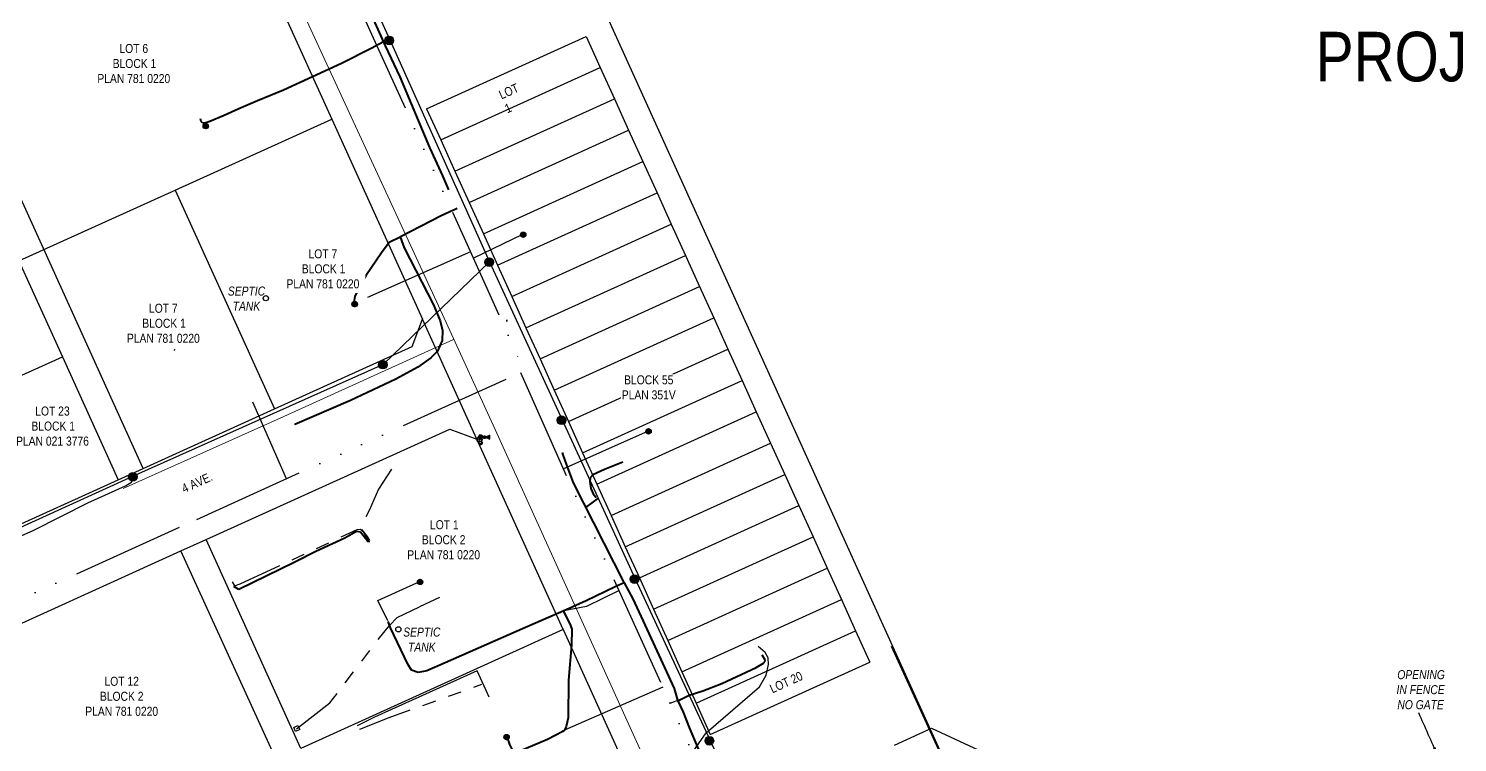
# Model space of a CAD drawing. Extents: x 312545 to 320442, y 5540407 to 5546054.
# Drawn here: x 316589 to 316906.1, y 5542012 to 5542170.4 of the extents above; entities that cross this region are included whole.
import ezdxf
from ezdxf.enums import TextEntityAlignment as Align

# ---------------------------------------------------------------- set-up
doc = ezdxf.new("R2010")
doc.units = 0
doc.header["$LTSCALE"] = 5
for name, pattern in [('COOP2', [10, 5, -1, 0, -1, 0, -1, 0, -1, 0, -1]), ('DASHDOT', [25.4, 12.7, -6.35, 0, -6.35]), ('HIDDEN', [9.525, 6.35, -3.175]), ('POWERLINE5', [7.8, 2.4, -0.6, 0.6, -0.6, 0.6, -0.6, 2.4])]:
    doc.linetypes.add(name, pattern=pattern)
for name, color, linetype in [('AS-FENCE', 48, 'foc-FENCE'), ('AS-POWER', 104, 'foc-POWER'), ('AS-POWER-EXISTING', 72, 'POWERLINE5'), ('AS-POWER-EXISTING-PP-1000', 72, 'Continuous'), ('AS-Sewer San_1000', 53, 'HIDDEN'), ('AS-SYMBOL-1000', 7, 'Continuous'), ('AS-TELEPHONE', 224, 'foc-TEL'), ('AS-TELEPHONE-TELUS', 224, 'foc-TEL'), ('F-RW', 190, 'Continuous'), ('L-AREAREQUIRED', 7, 'Continuous'), ('L-ROAD-T-1000', 7, 'Continuous'), ('L-TITLEDB', 4, 'Continuous'), ('L-TITLEDB-T-1000', 4, 'Continuous'), ('P-APEX RECON-URBAN', 30, 'COOP2')]:
    doc.layers.add(name, color=color, linetype=linetype)
doc.layers.add('AS-RECON EXISTING', color=151, linetype='DASHDOT', lineweight=40)
doc.layers.add('T-TEXT-1000', color=48, linetype='Continuous', lineweight=18)
doc.layers.add('AS-WATER PIPE', color=7, linetype='foc-WATER', lineweight=9, true_color=0x8ac4ff)
doc.styles.add('1.8', font='ARIALN.TTF', dxfattribs={"height": 1.8})
doc.styles.add('100L', font='ARIALN.TTF', dxfattribs={"height": 11})
doc.styles.add('175L', font='ARIALN.TTF', dxfattribs={"height": 10})
doc.styles.add('80L', font='ARIALN.TTF', dxfattribs={"height": 10})
doc.styles.add('foc-LtypeFont', font='ARIALN.TTF', dxfattribs={"height": 7.35})
doc.linetypes.add('foc-FENCE', pattern='A,10,-1,["X",foc-LtypeFont,S=0.2,R=0,X=-0.625,Y=-0.75],-1.24', length=12.24)
doc.linetypes.add('foc-POWER', pattern='A,6,-1,["P",foc-LtypeFont,S=0.2,R=0,X=-0.625,Y=-0.75],-1.24,4', length=12.24)
doc.linetypes.add('foc-TEL', pattern='A,2,-1,["T",foc-LtypeFont,S=0.2,R=0,X=-0.425,Y=-0.75],-1.24,8', length=12.24)
doc.linetypes.add('foc-WATER', pattern='A,10,-1,["W",foc-LtypeFont,S=0.2,R=0,X=-0.425,Y=-0.75],-2', length=13)
doc.dimstyles.new('Compass 1 000', dxfattribs={"dimtxt": 1.8, "dimasz": 2, "dimexe": 0.2, "dimexo": 0.0625, "dimgap": 0.5, "dimtad": 0, "dimtih": 1, "dimtoh": 1, "dimzin": 0, "dimdsep": 46, "dimtxsty": '1.8', "dimcen": 0.1, "dimse1": 1, "dimse2": 1, "dimclrd": 256, "dimclrt": 256, "dimaunit": 1, "dimadec": 4, "dimazin": 0, "dimtfac": 0.06, "dimtofl": 0, "dimtmove": 0, "dimatfit": 0, "dimfxl": 0.2, "dimtolj": 1, "dimtzin": 0, "dimlwd": -1, "dimarcsym": 0})

# ---------------------------------------------------------------- blocks, each defined once
blk = doc.blocks.new('VALVE')
h = blk.add_hatch(color=255)
h.dxf.hatch_style = 1
edge = h.paths.add_edge_path()
edge.add_line((-0.33, 0.24), (-1.2, 0.59))
edge.add_line((-1.2, 0.59), (-1.2, -0.59))
edge.add_line((-1.2, -0.59), (-0.33, -0.24))
edge.add_arc((0, 0), 0.411, 215.8775, 324.1225)
edge.add_line((0.33, -0.24), (1.2, -0.59))
edge.add_line((1.2, -0.59), (1.2, 0.59))
edge.add_line((1.2, 0.59), (0.33, 0.24))
edge.add_arc((0, 0), 0.411, 35.8775, 144.1225)
at = {"color": 48}
for p, q in [((-1.1, 0.44), (-1.1, -0.44)), ((-0.29, 0.12), (-1.1, 0.44)), ((0.29, 0.12), (1.1, 0.44)), ((1.1, 0.44), (1.1, -0.44)), ((-1.1, -0.44), (-0.29, -0.12)), ((1.1, -0.44), (0.29, -0.12))]:
    blk.add_line(p, q, dxfattribs=at)
for radius in [0.311, 0.11]:
    blk.add_circle((0, 0), radius, dxfattribs=at)
blk = doc.blocks.new('Hydrant')
for points in [[(-2.9, 4.6), (0.4, 10.5), (0.6, 10.7), (0.8, 10.8), (1, 10.9), (1.3, 11), (1.6, 11), (1.9, 11), (2.3, 11), (2.6, 10.9), (2.9, 10.9), (3.3, 10.7), (3.6, 10.6), (4, 10.4), (4.4, 10.2), (4.8, 9.9), (5.2, 9.7), (5.5, 9.4), (5.8, 9.1), (6.1, 8.7), (6.3, 8.4), (6.4, 8.1), (6.5, 7.8), (6.6, 7.6), (6.6, 7.3), (6.5, 7), (4.4, 3.3)], [(-0.5, 8.9), (-0.3, 9.1), (-0.2, 9.2), (0, 9.3), (0.1, 9.3), (0.2, 9.4), (0.4, 9.4), (0.5, 9.4), (0.7, 9.5), (0.8, 9.5), (1, 9.5), (1.1, 9.4), (1.3, 9.4), (1.5, 9.4), (1.6, 9.4), (1.8, 9.3), (2, 9.3), (2.1, 9.2), (2.3, 9.2), (2.5, 9.1), (2.7, 9), (2.9, 8.9), (3.1, 8.9), (3.2, 8.7), (3.4, 8.6), (3.6, 8.5), (3.8, 8.4), (4, 8.3), (4.2, 8.1), (4.4, 8), (4.6, 7.8), (4.7, 7.7), (4.9, 7.5), (5, 7.4), (5.1, 7.2), (5.3, 7), (5.4, 6.9), (5.4, 6.7), (5.5, 6.6), (5.6, 6.4), (5.6, 6.3), (5.7, 6.2), (5.7, 6), (5.7, 5.9), (5.7, 5.7), (5.6, 5.5), (5.6, 5.4)], [(5.6, 5.5), (5.7, 5.8), (5.7, 5.9), (5.8, 6.1), (5.7, 6.3), (5.7, 6.4), (5.7, 6.5), (5.6, 6.7), (5.5, 6.8), (5.5, 7), (5.4, 7.1), (5.2, 7.3), (5.1, 7.4), (5, 7.6), (4.8, 7.8), (4.7, 7.9), (4.5, 8.1), (4.3, 8.2), (4.1, 8.4), (4, 8.5), (3.8, 8.6), (3.6, 8.7), (3.4, 8.9), (3.2, 9), (3, 9.1), (2.8, 9.1), (2.6, 9.2), (2.4, 9.3), (2.2, 9.3), (2.1, 9.4), (1.9, 9.4), (1.7, 9.5), (1.6, 9.5), (1.4, 9.5), (1.3, 9.6), (1.1, 9.6), (0.9, 9.6), (0.8, 9.6), (0.6, 9.6), (0.5, 9.5), (0.3, 9.5), (0.2, 9.5), (0.1, 9.4), (-0.1, 9.4), (-0.2, 9.2), (-0.3, 9.1), (-0.4, 9)], [(-2.9, -4.6), (0.4, -10.5), (0.6, -10.7), (0.8, -10.8), (1, -10.9), (1.3, -11), (1.6, -11), (1.9, -11), (2.3, -11), (2.6, -10.9), (2.9, -10.9), (3.3, -10.7), (3.6, -10.6), (4, -10.4), (4.4, -10.2), (4.8, -9.9), (5.2, -9.7), (5.5, -9.4), (5.8, -9.1), (6.1, -8.7), (6.3, -8.4), (6.4, -8.1), (6.5, -7.8), (6.6, -7.6), (6.6, -7.3), (6.5, -7), (4.4, -3.3)], [(-0.5, -8.9), (-0.3, -9.1), (-0.2, -9.2), (0, -9.3), (0.1, -9.3), (0.2, -9.4), (0.4, -9.4), (0.5, -9.4), (0.7, -9.5), (0.8, -9.5), (1, -9.5), (1.1, -9.4), (1.3, -9.4), (1.5, -9.4), (1.6, -9.4), (1.8, -9.3), (2, -9.3), (2.1, -9.2), (2.3, -9.2), (2.5, -9.1), (2.7, -9), (2.9, -8.9), (3.1, -8.9), (3.2, -8.7), (3.4, -8.6), (3.6, -8.5), (3.8, -8.4), (4, -8.3), (4.2, -8.1), (4.4, -8), (4.6, -7.8), (4.7, -7.7), (4.9, -7.5), (5, -7.4), (5.1, -7.2), (5.3, -7), (5.4, -6.9), (5.4, -6.7), (5.5, -6.6), (5.6, -6.4), (5.6, -6.3), (5.7, -6.2), (5.7, -6), (5.7, -5.9), (5.7, -5.7), (5.6, -5.5), (5.6, -5.4)], [(5.6, -5.5), (5.7, -5.8), (5.7, -5.9), (5.8, -6.1), (5.7, -6.3), (5.7, -6.4), (5.7, -6.5), (5.6, -6.7), (5.5, -6.8), (5.5, -7), (5.4, -7.1), (5.2, -7.3), (5.1, -7.4), (5, -7.6), (4.8, -7.8), (4.7, -7.9), (4.5, -8.1), (4.3, -8.2), (4.1, -8.4), (4, -8.5), (3.8, -8.6), (3.6, -8.7), (3.4, -8.9), (3.2, -9), (3, -9.1), (2.8, -9.1), (2.6, -9.2), (2.4, -9.3), (2.2, -9.3), (2.1, -9.4), (1.9, -9.4), (1.7, -9.5), (1.6, -9.5), (1.4, -9.5), (1.3, -9.6), (1.1, -9.6), (0.9, -9.6), (0.8, -9.6), (0.6, -9.6), (0.5, -9.5), (0.3, -9.5), (0.2, -9.5), (0.1, -9.4), (-0.1, -9.4), (-0.2, -9.2), (-0.3, -9.1), (-0.4, -9)]]:
    blk.add_lwpolyline(points)
for points in [[(-0.2, -1.2), (-0.2, -1.1, -0.174095), (-0.9, -0.7), (-1, -0.7, -0.150437), (-1.2, 0), (-1, -0.2), (-0.9, 0, 0.150437), (-0.8, -0.5), (-0.8, -0.6, 0.168265), (-0.2, -1), (-0.2, -0.9), (0, -1)], [(-0.1, -0.6), (-0.6, -0.1, -0.414213), (-0.6, 0.1), (-0.1, 0.6, -0.414214), (0.1, 0.6), (0.6, 0.1, -0.414213), (0.6, -0.1), (0.1, -0.6, -0.414214)]]:
    blk.add_lwpolyline(points, format="xyb", close=True)
blk.add_lwpolyline([(4.7, -2.9), (4.7, -3, 0.286746), (4.7, 3), (4.7, 2.9)], format="xyb")
for radius in [5.5, 4.7, 1.3, 0.8]:
    blk.add_circle((0, 0), radius)
blk = doc.blocks.new('RISER')
h = blk.add_hatch(color=255)
h.dxf.hatch_style = 1
edge = h.paths.add_edge_path()
edge.add_arc((0, 0), 0.7, 0, 360)
blk.add_hatch(color=13).paths.add_polyline_path([(0.58, -0.15), (-0.58, -0.15, 0.774597)])
at = {"color": 13}
blk.add_line((-0.58, -0.15), (0.58, -0.15), dxfattribs=at)
blk.add_circle((0, 0), 0.6, dxfattribs=at)
blk = doc.blocks.new('POWERPOLE')
h = blk.add_hatch(color=255)
edge = h.paths.add_edge_path()
edge.add_arc((0, 0), 0.96, 0, 360)
at = {"linetype": 'Continuous'}
for p, q in [((0.68, -0.68), (-0.68, 0.68)), ((-0.68, -0.68), (0.68, 0.68))]:
    blk.add_line(p, q, dxfattribs=at)
blk.add_circle((0, 0), 0.96, dxfattribs=at)

msp = doc.modelspace()

# ---------------------------------------------------------------- linework, layer by layer
at = {"flags": 128}
msp.add_lwpolyline([(316740.457, 5542013.409), (316740.479, 5542013.36)], close=True, dxfattribs=at)
at = {"layer": 'AS-FENCE', "flags": 128}
msp.add_lwpolyline([(316899.428, 5542008.321), (316806.904, 5541975.406), (316780.462, 5542033.288)], dxfattribs=at)
at = {"layer": 'AS-POWER-EXISTING', "flags": 128}
for points in [[(316669.498, 5542072.64), (316666.627, 5542068.183), (316664.591, 5542063.45), (316663.088, 5542060.625), (316663.063, 5542059.937), (316663.03, 5542059.121), (316664.11, 5542057.68), (316664.668, 5542056.795)], [(316634.14, 5542047.627), (316634.711, 5542046.784), (316635.951, 5542047.196), (316661.942, 5542059.268), (316662.619, 5542059.295), (316663.153, 5542058.865), (316664.419, 5542056.687), (316664.751, 5542056.591)], [(316648.46, 5542015.011), (316655.828, 5542020.809), (316661.42, 5542028.032), (316665.749, 5542033.83), (316669.065, 5542037.939), (316670.781, 5542039.688), (316680.235, 5542044.258)], [(316662.486, 5542014.936), (316668.998, 5542017.534), (316689.561, 5542024.891)]]:
    msp.add_lwpolyline(points, dxfattribs=at)
msp.add_lwpolyline([(316649.171, 5542014.843), (316648.26, 5542014.43), (316647.848, 5542015.342), (316648.759, 5542015.754)], close=True, dxfattribs=at)
at = {"layer": 'AS-RECON EXISTING', "flags": 128}
for points in [[(316667.75, 5542167.496), (316665.004, 5542165.977), (316658.439, 5542162.701), (316645.542, 5542156.741), (316639.806, 5542154.36), (316635.672, 5542152.628), (316632.405, 5542151.139), (316629.207, 5542149.79), (316628.134, 5542149.449), (316627.597, 5542149.472), (316627.264, 5542149.799), (316627.139, 5542150.364)], [(316684.095, 5542130.469), (316683.689, 5542130.307), (316682.649, 5542129.795), (316681.384, 5542129.236), (316680.568, 5542128.858), (316671.497, 5542124.174)], [(316671.468, 5542124.196), (316672.32, 5542121.797), (316678.86, 5542109.148), (316680.319, 5542105.566), (316680.823, 5542103.384), (316680.759, 5542101.22), (316679.732, 5542098.845), (316678.249, 5542097.362), (316675.339, 5542095.287), (316670.455, 5542092.652), (316660.45, 5542087.894), (316648.103, 5542082.527), (316646.658, 5542082.272), (316645.209, 5542082.963), (316642.932, 5542084.808), (316630.861, 5542092.463), (316626.647, 5542095.438), (316623.83, 5542097.612), (316620.626, 5542099.562), (316615.93, 5542097.094), (316615.117, 5542095.949), (316614.755, 5542095.221)], [(316671.459, 5542124.166), (316669.041, 5542122.95), (316667.346, 5542120.627), (316663.828, 5542115.515), (316662.521, 5542113.062), (316661.389, 5542111.009), (316661.144, 5542109.56)], [(316715.398, 5542066.21), (316712.599, 5542064.171)], [(316721.186, 5542047.396), (316719.172, 5542046.551), (316712.699, 5542043.385), (316708.308, 5542041.431), (316699.236, 5542037.516), (316688.865, 5542032.928), (316681.419, 5542029.695), (316677.37, 5542027.909), (316675.46, 5542027.523), (316673.963, 5542028.023), (316673.123, 5542029.34), (316669.323, 5542037.455), (316668.807, 5542038.882), (316669.415, 5542039.887), (316670.952, 5542041.725), (316676.746, 5542047.298)], [(316721.188, 5542047.38), (316723.059, 5542043.828), (316726.75, 5542036.038), (316732.231, 5542023.949), (316733.024, 5542021.375), (316734.271, 5542018.681), (316735.618, 5542015.274), (316737.584, 5542010.543), (316742.12, 5542001.734), (316745.119, 5541995.502), (316748.773, 5541988.249), (316753.057, 5541979.133), (316757.101, 5541970.931), (316759.908, 5541964.986), (316762.218, 5541959.387), (316765.634, 5541951.893), (316768.842, 5541945.057), (316774.493, 5541932.091), (316777.689, 5541924.795), (316781.483, 5541916.777), (316787.856, 5541903.411), (316790.907, 5541896.612), (316794.159, 5541889.729), (316796.821, 5541882.688), (316800.06, 5541875.814), (316803.011, 5541868.827), (316805.163, 5541863.055), (316808.167, 5541855.584), (316810.101, 5541851.242), (316811.342, 5541848.405), (316813.033, 5541846.025), (316815.065, 5541845.099), (316817.019, 5541844.629), (316820.547, 5541845.3), (316824.127, 5541846.526), (316830.157, 5541848.865), (316833.034, 5541850.079), (316840.012, 5541853.521), (316842.1, 5541854.358), (316843.768, 5541855.122), (316845.963, 5541856.032), (316848.183, 5541856.56), (316849.56, 5541856.744), (316853.184, 5541856.128), (316856.864, 5541854.797), (316862.161, 5541852.192), (316871.811, 5541848.738), (316876.646, 5541847.063), (316883.178, 5541845.323), (316889.336, 5541843.672), (316894.826, 5541842.482), (316897.671, 5541841.67), (316900.95, 5541840.912), (316903.899, 5541839.552), (316904.832, 5541837.096), (316905.187, 5541836.013)], [(316707.728, 5542041.123), (316709.278, 5542037.955), (316709.529, 5542037.164), (316709.461, 5542033.64), (316708.811, 5542025.793), (316708.751, 5542017.49), (316708.265, 5542015.527), (316707.909, 5542014.688), (316707.538, 5542014.415), (316704.179, 5542012.633), (316698.017, 5542010.071), (316697.392, 5542009.957), (316696.992, 5542009.869), (316696.685, 5542009.995), (316696.359, 5542010.377), (316695.823, 5542011.515), (316695.238, 5542013.12)], [(316733.098, 5542021.243), (316735.61, 5542022.453), (316738.611, 5542023.421), (316742.863, 5542025.099), (316750.462, 5542028.65), (316752.091, 5542029.597), (316752.408, 5542029.898), (316752.426, 5542030.329), (316751.781, 5542031.331)]]:
    msp.add_lwpolyline(points, dxfattribs=at)
at = {"layer": 'AS-RECON EXISTING', "color": 240, "flags": 128}
for points in [[(316720.867, 5542074.207), (316716.782, 5542072.569), (316714.199, 5542071.353), (316713.622, 5542070.683), (316713.518, 5542069.917), (316713.766, 5542068.379), (316714.315, 5542067.177), (316714.918, 5542066.321)], [(316664.676, 5542056.503), (316664.296, 5542056.612), (316662.673, 5542058.677), (316661.737, 5542058.797), (316659.209, 5542057.331), (316652.699, 5542054.387), (316647.96, 5542051.903), (316635.62, 5542045.925), (316634.567, 5542046.592)]]:
    msp.add_lwpolyline(points, dxfattribs=at)
at = {"layer": 'AS-Sewer San_1000', "linetype": 'Continuous'}
for centre in [(316641.636, 5542110.59), (316671.05, 5542037.092)]:
    msp.add_circle(centre, 0.58, dxfattribs=at)
at = {"layer": 'AS-TELEPHONE', "flags": 128}
msp.add_lwpolyline([(316435.064, 5542089.043), (316435.77, 5542088.18), (316435.844, 5542088.042), (316437.651, 5542088.761), (316443.747, 5542091.714), (316448.422, 5542094.222), (316452.778, 5542096.496), (316458.75, 5542099.496), (316461.037, 5542100.536), (316464.341, 5542102.051), (316470.837, 5542103.925), (316479.001, 5542106.717), (316486.581, 5542109.059), (316491.576, 5542110.459), (316497.536, 5542111.455), (316502.645, 5542111.429), (316508.79, 5542110.19), (316512, 5542109.115), (316517.355, 5542106.767), (316525.807, 5542103.03), (316529.829, 5542100.588), (316532.196, 5542098.263), (316533.366, 5542096.884), (316536.631, 5542092.917), (316539.086, 5542090.225), (316540.7, 5542088.421), (316542.39, 5542085.975), (316544.229, 5542082.741), (316546.536, 5542078.223), (316547.637, 5542074.999), (316551.766, 5542066.735), (316556.337, 5542057.411), (316558.245, 5542053.82), (316561.358, 5542050.622), (316566.297, 5542049.513), (316570.429, 5542050.658), (316574.216, 5542051.709), (316582.441, 5542055.7), (316590.13, 5542059.14), (316602.168, 5542065.174), (316610.486, 5542068.91), (316611.812, 5542069.78), (316611.96, 5542070.102), (316612.174, 5542070.989)], dxfattribs=at)
at = {"layer": 'AS-TELEPHONE-TELUS', "flags": 128}
for points in [[(316729.649, 5541989.949), (316732.997, 5541994.167), (316733.597, 5541996.104), (316732.841, 5541999.637), (316732.649, 5542002.818), (316733.461, 5542005.016), (316734.782, 5542007.522), (316739.375, 5542014.095), (316751.222, 5542024.336), (316752.699, 5542026.954), (316753.233, 5542029.287), (316753.143, 5542030.735), (316752.468, 5542031.92), (316750.922, 5542033.288)], [(316691.189, 5542022.025), (316688.571, 5542027.86), (316665.783, 5542017.589), (316661.917, 5542015.713)]]:
    msp.add_lwpolyline(points, dxfattribs=at)
at = {"layer": 'F-RW', "flags": 128}
for points in [[(316614.445, 5542072.805), (316556.839, 5542199.748)], [(316643.921, 5542008.17), (316622.808, 5542054.508)]]:
    msp.add_lwpolyline(points, dxfattribs=at)
at = {"layer": 'L-TITLEDB', "flags": 128}
for points in [[(316634.255, 5542198.925), (316656.28, 5542150.342)], [(316634.255, 5542198.925), (316656.28, 5542150.342)], [(316714.095, 5542180.43), (316860.799, 5541856.831)], [(316677.326, 5542152.644), (316712.72, 5542168.696)], [(316712.72, 5542168.696), (316715.869, 5542161.752)], [(316680.474, 5542145.699), (316715.869, 5542161.752)], [(316715.869, 5542161.752), (316719.016, 5542154.809)], [(316677.326, 5542152.644), (316680.474, 5542145.699)], [(316683.622, 5542138.757), (316719.016, 5542154.809)], [(316719.016, 5542154.809), (316722.164, 5542147.865)], [(316621.55, 5542134.594), (316656.28, 5542150.342)], [(316656.28, 5542150.342), (316676.419, 5542105.922)], [(316656.28, 5542150.342), (316676.419, 5542105.922)], [(316686.769, 5542131.813), (316722.164, 5542147.865)], [(316722.164, 5542147.865), (316725.312, 5542140.922)], [(316680.474, 5542145.699), (316683.622, 5542138.757)], [(316689.916, 5542124.87), (316725.312, 5542140.922)], [(316725.312, 5542140.922), (316728.459, 5542133.978)], [(316683.622, 5542138.757), (316686.769, 5542131.813)], [(316586.85, 5542118.861), (316621.55, 5542134.594)], [(316693.065, 5542117.926), (316728.459, 5542133.978)], [(316728.459, 5542133.978), (316731.608, 5542127.034)], [(316686.769, 5542131.813), (316689.916, 5542124.87)], [(316689.916, 5542124.87), (316693.065, 5542117.926)], [(316696.213, 5542110.982), (316731.608, 5542127.034)], [(316731.608, 5542127.034), (316734.756, 5542120.091)], [(316586.85, 5542118.861), (316596.494, 5542097.607)], [(316586.85, 5542118.861), (316596.494, 5542097.607)], [(316693.065, 5542117.926), (316696.213, 5542110.982)], [(316699.36, 5542104.04), (316734.756, 5542120.091)], [(316734.756, 5542120.091), (316737.903, 5542113.147)], [(316702.508, 5542097.096), (316737.903, 5542113.147)], [(316737.903, 5542113.147), (316741.05, 5542106.205)], [(316696.213, 5542110.982), (316699.36, 5542104.04)], [(316674.142, 5542099.87), (316676.419, 5542105.922)], [(316688.501, 5542079.269), (316676.419, 5542105.922)], [(316705.656, 5542090.153), (316741.05, 5542106.205)], [(316741.05, 5542106.205), (316744.198, 5542099.262)], [(316699.36, 5542104.04), (316702.508, 5542097.096)], [(316643.592, 5542086.019), (316674.142, 5542099.87)], [(316708.804, 5542083.209), (316744.198, 5542099.262)], [(316744.198, 5542099.262), (316747.347, 5542092.319)], [(316549.327, 5542076.326), (316596.494, 5542097.607)], [(316596.494, 5542097.607), (316608.892, 5542070.287)], [(316596.494, 5542097.607), (316608.892, 5542070.287)], [(316702.508, 5542097.096), (316705.656, 5542090.153)], [(316711.952, 5542076.266), (316747.347, 5542092.319)], [(316747.347, 5542092.319), (316750.494, 5542085.376)], [(316705.656, 5542090.153), (316708.804, 5542083.209)], [(316708.804, 5542083.209), (316711.952, 5542076.266)], [(316715.1, 5542069.323), (316750.494, 5542085.376)], [(316750.494, 5542085.376), (316753.642, 5542078.432)], [(316682.449, 5542081.545), (316688.501, 5542079.269)], [(316707.638, 5542037.058), (316688.501, 5542079.269)], [(316707.638, 5542037.058), (316688.501, 5542079.269)], [(316718.248, 5542062.379), (316753.642, 5542078.432)], [(316753.642, 5542078.432), (316756.79, 5542071.488)], [(316711.952, 5542076.266), (316715.1, 5542069.323)], [(316565.91, 5542050.801), (316608.892, 5542070.287)], [(316565.91, 5542050.801), (316608.892, 5542070.287)], [(316608.892, 5542070.287), (316614.445, 5542072.805)], [(316721.395, 5542055.436), (316756.79, 5542071.488)], [(316756.79, 5542071.488), (316759.937, 5542064.544)], [(316715.1, 5542069.323), (316718.248, 5542062.379)], [(316724.542, 5542048.492), (316759.937, 5542064.544)], [(316759.937, 5542064.544), (316763.086, 5542057.601)], [(316718.248, 5542062.379), (316721.395, 5542055.436)], [(316727.691, 5542041.55), (316763.086, 5542057.601)], [(316763.086, 5542057.601), (316766.234, 5542050.658)], [(316574.217, 5542032.478), (316622.808, 5542054.508)], [(316622.808, 5542054.508), (316628.361, 5542057.024)], [(316649.386, 5542010.648), (316628.361, 5542057.024)], [(316721.395, 5542055.436), (316724.542, 5542048.492)], [(316724.542, 5542048.492), (316727.691, 5542041.55)], [(316730.838, 5542034.607), (316766.234, 5542050.658)], [(316766.234, 5542050.658), (316769.38, 5542043.714)], [(316733.986, 5542027.663), (316769.38, 5542043.714)], [(316769.38, 5542043.714), (316772.528, 5542036.771)], [(316727.691, 5542041.55), (316730.838, 5542034.607)], [(316707.638, 5542037.058), (316649.386, 5542010.648)], [(316707.638, 5542037.058), (316720.224, 5542009.296)], [(316707.638, 5542037.058), (316720.224, 5542009.296)], [(316737.134, 5542020.719), (316772.528, 5542036.771)], [(316772.528, 5542036.771), (316775.677, 5542029.827)], [(316730.838, 5542034.607), (316733.986, 5542027.663)], [(316740.282, 5542013.776), (316775.677, 5542029.827)], [(316733.986, 5542027.663), (316737.134, 5542020.719)], [(316737.134, 5542020.719), (316740.282, 5542013.776)]]:
    msp.add_lwpolyline(points, dxfattribs=at)
at = {"layer": 'L-TITLEDB', "linetype": 'Continuous', "flags": 128}
msp.add_lwpolyline([(316621.55, 5542134.594), (316643.592, 5542086.019)], dxfattribs=at)
at = {"layer": 'P-APEX RECON-URBAN', "color": 200, "flags": 128}
for points in [[(316599.92, 5542313.356), (316602.083, 5542308.167), (316633.65, 5542238.497), (316654.317, 5542193.003), (316665.12, 5542169.211), (316685.959, 5542123.295), (316698.976, 5542094.452)], [(316687.69, 5542119.499), (316698.688, 5542124.781)], [(316687.044, 5542120.897), (316661.52, 5542109.505)], [(316698.165, 5542094.071), (316707.488, 5542073.051), (316717.795, 5542050.563), (316734.034, 5542014.778), (316737.822, 5542006.372), (316743.231, 5541994.203), (316751.905, 5541998.142), (316762.293, 5542002.868), (316774.794, 5542008.548), (316789.366, 5542015.146), (316927.429, 5541950.908)], [(316646.211, 5542070.511), (316638.732, 5542087.479)], [(316707.656, 5542072.685), (316726.55, 5542081.147)], [(316554.933, 5542026.579), (316568.221, 5542035.199), (316626.305, 5542061.467)], [(316668.742, 5542039.013), (316666.523, 5542043.481), (316675.941, 5542047.783)], [(316720.054, 5542045.731), (316712.825, 5542042.146), (316707.334, 5542041.145)], [(316729.727, 5542024.28), (316707.442, 5542014.48)], [(316731.355, 5542020.728), (316733.634, 5542021.625)]]:
    msp.add_lwpolyline(points, dxfattribs=at)

# ---------------------------------------------------------------- block references
at = {"layer": 'AS-POWER-EXISTING-PP-1000', "xscale": 0.9996840038851079, "yscale": 0.9996840038851079, "zscale": 0.9996840038851079}
for p in [(316669.025, 5542167.807), (316691.175, 5542118.562), (316667.619, 5542095.834), (316707.259, 5542083.49), (316612.105, 5542070.918), (316723.468, 5542048.234), (316740.071, 5542012.379)]:
    msp.add_blockref('POWERPOLE', p, dxfattribs=at)
at = {"layer": 'AS-SYMBOL-1000'}
for name, p, xscale, yscale, zscale in [('RISER', (316628.304, 5542148.775), 0.9996840038851079, 0.9996840038851079, 0.9996840038851079), ('RISER', (316698.756, 5542124.675), 0.9996840038851079, 0.9996840038851079, 0.9996840038851079), ('RISER', (316661.353, 5542109.267), 0.9996840038851079, 0.9996840038851079, 0.9996840038851079), ('Hydrant', (316689.069, 5542079.195), 0.09996840038851107, 0.09996840038851107, 0.09996840038851107), ('VALVE', (316690.154, 5542079.731), 0.9996840038851079, 0.9996840038851079, 0.9996840038851079), ('RISER', (316726.583, 5542081.033), 0.9996840038851079, 0.9996840038851079, 0.9996840038851079), ('RISER', (316675.871, 5542047.617), 0.9996840038851079, 0.9996840038851079, 0.9996840038851079), ('RISER', (316695.063, 5542013.191), 0.9996840038851079, 0.9996840038851079, 0.9996840038851079)]:
    msp.add_blockref(name, p, dxfattribs=dict(at, xscale=xscale, yscale=yscale, zscale=zscale))

# ---------------------------------------------------------------- texts
at = {"layer": 'AS-Sewer San_1000', "linetype": 'Continuous', "char_height": 1.99937, "attachment_point": 1, "style": '80L'}
for insert in [(316633.121, 5542113.171), (316672.037, 5542037.491)]:
    msp.add_mtext_dynamic_manual_height_columns('\\pi0.092458;{\\fArial Narrow|b0|i1|c0|p34;SEPTIC\\P\\pi1.1603;TANK}', width=8.31332, gutter_width=10, heights=[0], dxfattribs=dict(at, insert=insert))
at = {"layer": 'L-AREAREQUIRED', "color": 5, "style": '100L'}
msp.add_text('PROJECT AREA = 0.084 HA  0.21 AC.', height=10.99734, rotation=0.00383, dxfattribs=at).set_placement((316984.395, 5542155.417), align=Align.BOTTOM_CENTER)
at = {"layer": 'L-ROAD-T-1000', "insert": (316622.721, 5542069.123), "char_height": 1.9989, "attachment_point": 1, "rotation": 24.38715, "style": '175L', "bg_fill": 3, "box_fill_scale": 1.1, "bg_fill_color": 256, "bg_fill_transparency": 0}
msp.add_mtext_dynamic_manual_height_columns('4 AVE.', width=6.952, gutter_width=100, heights=[0], dxfattribs=at)
at = {"layer": 'L-TITLEDB-T-1000', "char_height": 1.99988, "attachment_point": 1, "rotation": 24.37837, "style": '80L'}
for s, width, insert in [('\\pi0.092029;LOT 1', 5.96407, (316693.039, 5542156.459)), ('\\pi0.44626;LOT 20', 8.25769, (316752.824, 5542024.496))]:
    msp.add_mtext_dynamic_manual_height_columns(s, width=width, gutter_width=10, heights=[0], dxfattribs=dict(at, insert=insert))
at = {"layer": 'L-TITLEDB-T-1000', "insert": (316586.106, 5542086.54), "char_height": 2.00051, "attachment_point": 1, "style": '80L'}
msp.add_mtext_dynamic_manual_height_columns('\\pi4.3563;LOT 23\\P\\pi3.4986;BLOCK 1\\P\\pi0.093914;PLAN 021 3776', width=16.08412, gutter_width=10, heights=[0], dxfattribs=at)
at = {"layer": 'T-TEXT-1000', "insert": (316888.171, 5542028.042), "char_height": 1.99937, "attachment_point": 1, "style": '80L'}
msp.add_mtext_dynamic_manual_height_columns('\\pi4.5813;{\\fArial Narrow|b0|i1|c0|p34;OPENING\\P\\pi4.4047;IN FENCE\\P\\pi4.5936;NO GATE}', width=19.48809, gutter_width=10, heights=[0], dxfattribs=at)

# ---------------------------------------------------------------- leaders
at = {"layer": 'T-TEXT-1000', "path_type": 1}
msp.add_leader([(316901.756, 5542008.993), (316897.508, 5542018.582)], dimstyle='Compass 1 000', override={"dimscale": 5, "dimasz": 0.4, "dimgap": 0.5, "dimtad": 0}, dxfattribs=at)

# ---------------------------------------------------------------- next in the draw order: linework, layer by layer
at = {"layer": 'AS-POWER', "flags": 128}
for points in [[(316627.031, 5542259.368), (316648.672, 5542212.903), (316669.131, 5542167.938), (316691.291, 5542118.665), (316707.377, 5542083.555), (316723.592, 5542048.313), (316740.238, 5542012.41), (316752.15, 5541986.405), (316763.969, 5541960.007), (316795.017, 5541892.554), (316812.264, 5541854.979), (316812.276, 5541854.979)], [(316570.46, 5542052.16), (316612.155, 5542071.092), (316667.742, 5542095.94), (316691.259, 5542118.69)]]:
    msp.add_lwpolyline(points, dxfattribs=at)
at = {"layer": 'AS-RECON EXISTING', "flags": 128}
msp.add_lwpolyline([(316603.068, 5542307.979), (316605.099, 5542302.657), (316608.433, 5542295.364), (316612.749, 5542286.098), (316616.038, 5542278.72), (316617.666, 5542274.329), (316622.077, 5542265.594), (316627.591, 5542253.892), (316632.565, 5542243.504), (316637.949, 5542232.376), (316642.888, 5542221.898), (316647.597, 5542211.429), (316651.797, 5542202.324), (316655.801, 5542193.511), (316659.978, 5542184.646), (316664.166, 5542175.305), (316668.151, 5542166.565), (316671.411, 5542159.721), (316677.965, 5542144.04), (316680.822, 5542137.75), (316683.362, 5542132.008), (316684.359, 5542129.926), (316685.49, 5542127.323), (316689.088, 5542119.275), (316692.928, 5542110.514), (316695.663, 5542104.492), (316697.744, 5542099.644), (316700.46, 5542094.019), (316705.747, 5542082.063), (316706.203, 5542080.663), (316706.49, 5542079.44), (316706.455, 5542079.431), (316707.278, 5542076.607), (316707.585, 5542075.821), (316708.307, 5542073.782), (316709.822, 5542069.607), (316721.199, 5542047.362)], dxfattribs=at)
at = {"layer": 'AS-WATER PIPE', "flags": 128}
for points in [[(316589.064, 5542305.725), (316590.461, 5542302.722), (316680.811, 5542106.942), (316692.908, 5542080.624), (316799.057, 5541846.266)], [(316609.998, 5542068.357), (316644.843, 5542083.937), (316683.325, 5542101.418)]]:
    msp.add_lwpolyline(points, dxfattribs=at)
at = {"layer": 'L-TITLEDB', "flags": 128}
for points in [[(316614.445, 5542072.805), (316643.592, 5542086.019)], [(316628.361, 5542057.024), (316682.449, 5542081.545)]]:
    msp.add_lwpolyline(points, dxfattribs=at)
at = {"layer": 'P-APEX RECON-URBAN', "color": 200, "flags": 128}
msp.add_lwpolyline([(316626.305, 5542061.467), (316680.67, 5542086.192), (316698.977, 5542094.454)], dxfattribs=at)

# ---------------------------------------------------------------- next in the draw order: texts
at = {"layer": 'L-TITLEDB-T-1000', "char_height": 1.99937, "attachment_point": 1, "style": '175L', "bg_fill": 2}
for s, insert in [('\\pi5.5468;LOT 6\\P\\pi4.0527;BLOCK 1\\P\\pi0.65199;PLAN 781 0220', (316603.595, 5542167.004)), ('\\pi5.5468;LOT 7\\P\\pi4.0527;BLOCK 1\\P\\pi0.65199;PLAN 781 0220', (316645.568, 5542121.439)), ('\\pi5.5468;LOT 7\\P\\pi4.0527;BLOCK 1\\P\\pi0.65199;PLAN 781 0220', (316610.158, 5542109.355)), ('\\pi5.7043;LOT 1\\P\\pi3.9013;BLOCK 2\\P\\pi0.65199;PLAN 781 0220', (316672.364, 5542061.317)), ('\\pi4.916;LOT 12\\P\\pi3.9013;BLOCK 2\\P\\pi0.65199;PLAN 781 0220', (316600.912, 5542026.569))]:
    msp.add_mtext_dynamic_manual_height_columns(s, width=17.18709, gutter_width=100, heights=[9.553], dxfattribs=dict(at, insert=insert))
at = {"layer": 'L-TITLEDB-T-1000', "insert": (316726.62, 5542090.791), "char_height": 1.9999, "attachment_point": 5, "style": '80L', "bg_fill": 3, "box_fill_scale": 1.1, "bg_fill_color": 256, "bg_fill_transparency": 0}
msp.add_mtext_dynamic_manual_height_columns('BLOCK 55\\PPLAN 351V', width=11.97498, gutter_width=10, heights=[0], dxfattribs=at)

doc.saveas('drawing.dxf')
